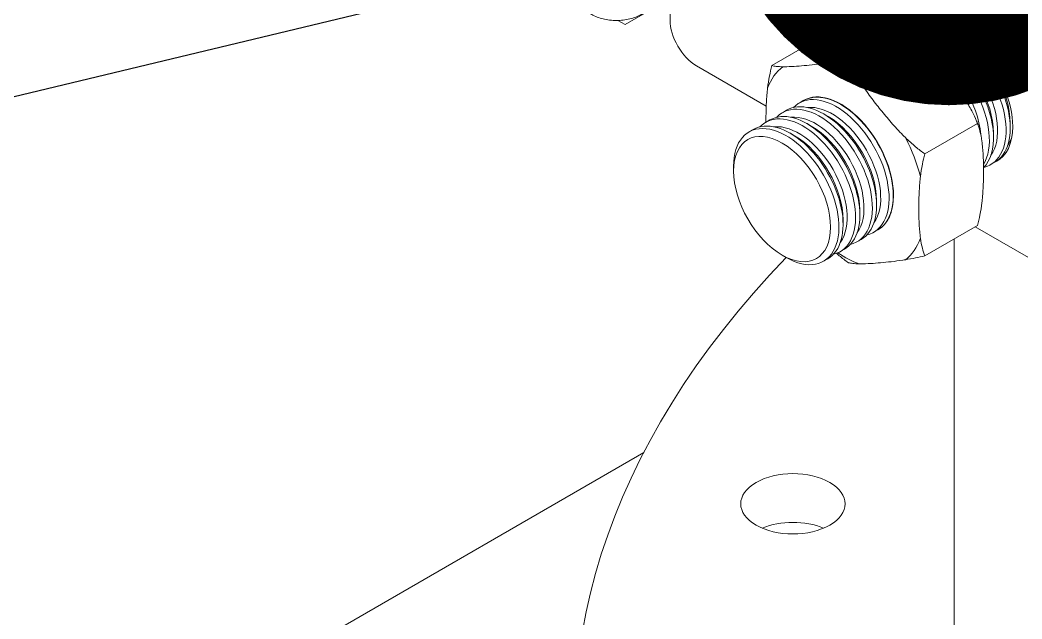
# Model space of a CAD drawing. Header units: inches. Extents: x -350577 to -266477, y -437959 to -377535.
# Drawn here: x -289436.2 to -289301.8, y -414589.1 to -414508.8 of the extents above; entities that cross this region are included whole.
import ezdxf

# ---------------------------------------------------------------- set-up
doc = ezdxf.new("R2010")
doc.units = ezdxf.units.IN
doc.header["$MEASUREMENT"] = 0
doc.layers.add('ORGINAL (itatec)', color=3, linetype='Continuous', lineweight=9)
doc.styles.add('Geniso', font='geniso.shx', dxfattribs={"oblique": 15})
doc.dimstyles.new('scale 1b100', dxfattribs={"dimscale": 100, "dimtxt": 3, "dimasz": 2.5, "dimexe": 1, "dimexo": 1, "dimgap": 1, "dimtad": 1, "dimdec": 0, "dimzin": 0, "dimdsep": 46, "dimtxsty": 'Geniso', "dimcen": 0, "dimclrd": 1, "dimclre": 1, "dimclrt": 7, "dimadec": 0, "dimazin": 0, "dimtfac": 1, "dimtdec": 0, "dimtmove": 0, "dimatfit": 3, "dimfxl": 0.75, "dimtolj": 1, "dimtzin": 0, "dimarcsym": 0})

msp = doc.modelspace()

# ---------------------------------------------------------------- linework, layer by layer
at = {"layer": 'ORGINAL (itatec)', "extrusion": (-5.55112e-17, 0.816497, 0.57735)}
for p, q in [((-289355.04, -414509.46), (-289344.44, -414503.33)), ((-289349, -414508.84), (-289349, -414505.97)), ((-289356.01, -414508.9), (-289355.04, -414509.46)), ((-289318.03, -414509.95), (-289325.08, -414514.02)), ((-289318.03, -414509.95), (-289318.03, -414509.95)), ((-289318.03, -414509.95), (-289318.03, -414509.95)), ((-289315.45, -414510.59), (-289316.01, -414510.91)), ((-289328.28, -414510.87), (-289335.34, -414514.94)), ((-289328.28, -414510.87), (-289328.28, -414510.87)), ((-289309.89, -414511.4), (-289310.45, -414511.08)), ((-289312.13, -414512.7), (-289312.69, -414512.38)), ((-289327.71, -414514.55), (-289327.71, -414514.55)), ((-289325.08, -414514.02), (-289325.08, -414514.02)), ((-289325.08, -414514.02), (-289325.08, -414514.02)), ((-289336.11, -414520.37), (-289345.47, -414514.97)), ((-289335.34, -414514.94), (-289335.34, -414514.94)), ((-289335.34, -414514.94), (-289335.34, -414514.94)), ((-289333.9, -414515.1), (-289333.9, -414515.1)), ((-289323.64, -414516.89), (-289323.64, -414516.89)), ((-289331.14, -414519.65), (-289331.7, -414519.97)), ((-289325.58, -414520.47), (-289326.14, -414520.14)), ((-289333.38, -414520.94), (-289333.94, -414521.26)), ((-289327.82, -414521.76), (-289328.38, -414521.44)), ((-289335.63, -414522.23), (-289336.19, -414522.56)), ((-289330.07, -414523.05), (-289330.63, -414522.73)), ((-289307.77, -414522.71), (-289314.83, -414526.78)), ((-289307.77, -414522.71), (-289307.77, -414522.71)), ((-289307.77, -414522.71), (-289307.77, -414522.71)), ((-289303.38, -414522.68), (-289303.38, -414523.33)), ((-289337.87, -414523.53), (-289338.43, -414523.85)), ((-289332.31, -414524.35), (-289332.87, -414524.02)), ((-289305.62, -414523.98), (-289305.62, -414524.62)), ((-289317.45, -414524.59), (-289317.45, -414524.59)), ((-289314.83, -414526.78), (-289314.83, -414526.78)), ((-289314.83, -414526.78), (-289314.83, -414526.78)), ((-289305.45, -414527.91), (-289306.01, -414528.23)), ((-289340.5, -414529.08), (-289340.5, -414528.43)), ((-289315.42, -414529.83), (-289315.42, -414529.83)), ((-289319.07, -414531.74), (-289319.07, -414532.39)), ((-289321.31, -414533.04), (-289321.31, -414533.68)), ((-289323.55, -414534.33), (-289323.55, -414534.98)), ((-289325.8, -414535.62), (-289325.8, -414536.27)), ((-289321.14, -414536.97), (-289321.7, -414537.29)), ((-289307.77, -414536.38), (-289314.83, -414540.45)), ((-289182.83, -414608.87), (-289308.08, -414536.55)), ((-289307.77, -414536.38), (-289307.77, -414536.38)), ((-289323.38, -414538.26), (-289323.94, -414538.58)), ((-289315.42, -414538.08), (-289315.42, -414538.08)), ((-289310.91, -414607.14), (-289310.91, -414538.19)), ((-289325.63, -414539.56), (-289326.19, -414539.88)), ((-289333.99, -414540.35), (-289333.43, -414540.68)), ((-289327.87, -414540.85), (-289328.43, -414541.17)), ((-289325.08, -414541.37), (-289325.08, -414541.37)), ((-289325.08, -414541.37), (-289325.08, -414541.37)), ((-289317.45, -414540.97), (-289317.45, -414540.97)), ((-289314.83, -414540.45), (-289314.83, -414540.45)), ((-289314.83, -414540.45), (-289314.83, -414540.45)), ((-289352.54, -414566.82), (-289780.88, -414814.12))]:
    msp.add_line(p, q, dxfattribs=at)
at = {"layer": 'ORGINAL (itatec)'}
for centre, major_axis, start_param, end_param in [((-289345.47, -414510.89), (2.5, -4.33), -2.356194, -0.785398), ((-289310.45, -414519.25), (5, -8.66), 0, 3.141593), ((-289311.01, -414519.57), (5, -8.66), -0.168937, 3.228481), ((-289308.77, -414518.28), (-5, 8.66), 0.13473, 0.168937), ((-289309.33, -414518.6), (-4.6, 7.97), -0.458989, -0.249616), ((-289312.69, -414520.54), (5, -8.66), 0.159715, 2.869596), ((-289313.25, -414520.86), (5, -8.66), 0.309801, 2.721243), ((-289311.57, -414519.89), (4.6, -7.97), 0.249616, 2.891976), ((-289325.67, -414528.04), (-7.68, 13.3), -0.973634, -0.597162), ((-289313.81, -414521.19), (-4.6, 7.97), -2.25771, -0.746253), ((-289325.67, -414528.04), (-7.68, 13.3), 0.073563, 0.450035), ((-289326.14, -414528.31), (5, -8.66), 0, 3.141593), ((-289328.38, -414529.6), (5, -8.66), 0, 3.141593), ((-289326.7, -414528.63), (5, -8.66), -0.168937, 3.310529), ((-289324.46, -414527.34), (-5, 8.66), 0.164456, 0.168937), ((-289325.02, -414527.66), (-4.6, 7.97), -0.269906, -0.249616), ((-289331.19, -414531.22), (5, -8.66), -0.168937, 3.310529), ((-289330.63, -414530.9), (5, -8.66), 0, 3.141593), ((-289328.94, -414529.92), (5, -8.66), -0.168937, 3.310529), ((-289327.26, -414528.95), (4.6, -7.97), 0.249616, 2.891976), ((-289333.43, -414532.51), (5, -8.66), -0.785398, 3.926991), ((-289332.87, -414532.19), (5, -8.66), 0, 3.141593), ((-289329.5, -414530.25), (4.6, -7.97), 0.249616, 2.891976), ((-289333.99, -414532.84), (4.6, -7.97), -0.785398, 5.497787), ((-289331.75, -414531.54), (4.6, -7.97), 0.249616, 2.891976), ((-289325.67, -414528.04), (-7.68, 13.3), -2.020832, -1.64436), ((-289309.33, -414518.6), (4.6, -7.97), 0.249616, 0.458989), ((-289308.77, -414518.28), (5, -8.66), -0.168937, -0.13473), ((-289325.02, -414527.66), (4.6, -7.97), 0.249616, 0.269906), ((-289324.46, -414527.34), (5, -8.66), -0.168937, -0.164456), ((-289325.67, -414528.04), (7.68, -13.3), 0.073563, 0.450035), ((-289325.67, -414528.04), (7.68, -13.3), -0.863404, -0.597162), ((-289332.53, -414573.69), (7, 0), -5.497787, 0.785398)]:
    msp.add_ellipse(centre, major_axis=major_axis, ratio=0.57735, start_param=start_param, end_param=end_param, dxfattribs=at)
at = {"layer": 'ORGINAL (itatec)', "extrusion": (6.09555e-17, 2.27489e-16, -1)}
msp.add_ellipse((-289310.11, -414519.05), major_axis=(-5, 8.66), ratio=0.57735, start_param=-0.033818, end_param=2.356194, dxfattribs=at)
at = {"layer": 'ORGINAL (itatec)', "extrusion": (2.77289e-16, 3.52389e-16, -1)}
msp.add_ellipse((-289309.89, -414518.92), major_axis=(4.6, -7.97), ratio=0.57735, start_param=-2.356194, end_param=-0.785398, dxfattribs=at)
at = {"layer": 'ORGINAL (itatec)', "extrusion": (1.81141e-16, 2.96878e-16, -1)}
msp.add_ellipse((-289312.13, -414520.22), major_axis=(4.6, -7.97), ratio=0.57735, start_param=-2.356194, end_param=-0.785398, dxfattribs=at)
at = {"layer": 'ORGINAL (itatec)', "extrusion": (1.84859e-16, 2.34926e-16, -1)}
for centre, major_axis, start_param, end_param in [((-289325.67, -414528.04), (7.68, -13.3), -2.54443, -2.167958), ((-289325.08, -414527.69), (8.37, -14.5), -0.261825, -0.261774)]:
    msp.add_ellipse(centre, major_axis=major_axis, ratio=0.57735, start_param=start_param, end_param=end_param, dxfattribs=at)
at = {"layer": 'ORGINAL (itatec)', "extrusion": (1.57104e-16, 2.83e-16, -1)}
msp.add_ellipse((-289325.08, -414527.69), major_axis=(8.37, -14.5), ratio=0.57735, start_param=-2.35622, end_param=-2.356169, dxfattribs=at)
at = {"layer": 'ORGINAL (itatec)', "extrusion": (3.494e-16, 3.94022e-16, -1)}
msp.add_ellipse((-289325.08, -414527.7), major_axis=(-8.37, 14.5), ratio=0.57735, start_param=-0.261825, end_param=-0.261774, dxfattribs=at)
at = {"layer": 'ORGINAL (itatec)', "extrusion": (7.75554e-17, 3.6527e-16, -1)}
msp.add_ellipse((-289314.37, -414521.51), major_axis=(4.6, -7.97), ratio=0.57735, start_param=-2.037444, end_param=-1.480166, dxfattribs=at)
at = {"layer": 'ORGINAL (itatec)', "extrusion": (2.5697e-16, 2.76559e-16, -1)}
msp.add_ellipse((-289326.1, -414528.28), major_axis=(-5, 8.66), ratio=0.57735, start_param=-0.008412, end_param=2.356194, dxfattribs=at)
at = {"layer": 'ORGINAL (itatec)', "extrusion": (2.25496e-16, 3.86585e-16, -1)}
msp.add_ellipse((-289325.58, -414527.98), major_axis=(4.6, -7.97), ratio=0.57735, start_param=-2.356194, end_param=-2.303784, dxfattribs=at)
at = {"layer": 'ORGINAL (itatec)', "extrusion": (1.49667e-16, 4.06904e-16, -1)}
msp.add_ellipse((-289327.82, -414529.28), major_axis=(4.6, -7.97), ratio=0.57735, start_param=-2.356194, end_param=-0.785398, dxfattribs=at)
at = {"layer": 'ORGINAL (itatec)', "extrusion": (1.53385e-16, 3.44952e-16, -1)}
for centre in [(-289330.07, -414530.57), (-289332.31, -414531.87)]:
    msp.add_ellipse(centre, major_axis=(4.6, -7.97), ratio=0.57735, start_param=-2.356194, end_param=-0.785398, dxfattribs=at)
at = {"layer": 'ORGINAL (itatec)', "extrusion": (-1.07304e-16, 1.30344e-16, -1)}
msp.add_ellipse((-289310.11, -414519.05), major_axis=(5, -8.66), ratio=0.57735, start_param=-0.785398, end_param=0.033818, dxfattribs=at)
at = {"layer": 'ORGINAL (itatec)', "extrusion": (2.08896e-16, 2.48804e-16, -1)}
for centre, major_axis, start_param, end_param in [((-289325.67, -414528.04), (7.68, -13.3), -1.497233, -1.120761), ((-289325.08, -414527.69), (8.37, -14.5), -1.309023, -1.308971)]:
    msp.add_ellipse(centre, major_axis=major_axis, ratio=0.57735, start_param=start_param, end_param=end_param, dxfattribs=at)
at = {"layer": 'ORGINAL (itatec)', "extrusion": (1.0903e-16, 2.55245e-16, -1)}
msp.add_ellipse((-289325.58, -414527.98), major_axis=(4.6, -7.97), ratio=0.57735, start_param=-0.837809, end_param=-0.785398, dxfattribs=at)
at = {"layer": 'ORGINAL (itatec)', "extrusion": (1.33067e-16, 2.69122e-16, -1)}
msp.add_ellipse((-289326.1, -414528.28), major_axis=(5, -8.66), ratio=0.57735, start_param=-0.785398, end_param=0.008412, dxfattribs=at)
at = {"layer": 'ORGINAL (itatec)', "extrusion": (1.12748e-16, 1.93293e-16, -1)}
msp.add_ellipse((-289325.67, -414528.04), major_axis=(7.68, -13.3), ratio=0.57735, start_param=-0.450035, end_param=-0.073563, dxfattribs=at)
at = {"layer": 'ORGINAL (itatec)', "extrusion": (-1.0389e-16, 1.66533e-16, -1)}
msp.add_ellipse((-289137.41, -414603.87), major_axis=(-224.5, 0), ratio=0.57735, start_param=-0.785398, end_param=0.509263, dxfattribs=at)
at = {"layer": 'ORGINAL (itatec)', "extrusion": (8.1274e-17, 3.03319e-16, -1)}
msp.add_ellipse((-289325.08, -414527.7), major_axis=(-8.37, 14.5), ratio=0.57735, start_param=-2.35622, end_param=-2.356169, dxfattribs=at)
at = {"layer": 'ORGINAL (itatec)', "extrusion": (-1.21585e-16, 1.66533e-16, -1)}
msp.add_ellipse((-289332.53, -414580.22), major_axis=(7, 0), ratio=0.57735, start_param=-2.200636, end_param=-0.940957, dxfattribs=at)
at = {"layer": 'ORGINAL (itatec)'}
for points, knots in [([(-289360.88, -414505.98), (-289360.89, -414506.05), (-289360.89, -414506.12), (-289360.89, -414506.36), (-289360.86, -414506.54), (-289360.74, -414506.9), (-289360.64, -414507.07), (-289360.42, -414507.38), (-289360.27, -414507.55), (-289359.92, -414507.85), (-289359.72, -414507.99), (-289359.31, -414508.23), (-289359.06, -414508.34), (-289358.54, -414508.55), (-289358.26, -414508.63), (-289357.73, -414508.76), (-289357.43, -414508.81), (-289356.81, -414508.88), (-289356.49, -414508.9), (-289355.92, -414508.9), (-289355.6, -414508.88), (-289354.99, -414508.81), (-289354.69, -414508.76), (-289354.16, -414508.63), (-289353.88, -414508.55), (-289353.36, -414508.35), (-289353.12, -414508.23), (-289352.91, -414508.11), (-289352.71, -414508), (-289352.51, -414507.86), (-289352.16, -414507.56), (-289352.01, -414507.39), (-289351.83, -414507.13), (-289351.76, -414507.02), (-289351.7, -414506.89)], [-10.743135, -10.743135, -10.743135, -10.743135, -10.386265, -10.386265, -9.517507, -9.517507, -8.648749, -8.648749, -7.780279, -7.780279, -6.911808, -6.911808, -6.04493, -6.04493, -5.178053, -5.178053, -4.313667, -4.313667, -3.449282, -3.449282, -2.586495, -2.586495, -1.723708, -1.723708, -0.861854, -0.861854, 0, 0, 0, 0.861854, 0.861854, 1.723708, 1.723708, 2.328505, 2.328505, 2.328505, 2.328505]), ([(-289325.66, -414510.34), (-289326.11, -414510.42), (-289326.57, -414510.5), (-289327.45, -414510.67), (-289327.86, -414510.76), (-289328.28, -414510.87)], [47.129892, 47.129892, 47.129892, 47.129892, 49.498595, 49.498595, 51.515941, 51.515941, 51.515941, 51.515941]), ([(-289319.47, -414509.79), (-289319.54, -414509.79), (-289319.62, -414509.79), (-289320.11, -414509.79), (-289320.55, -414509.81), (-289321.44, -414509.86), (-289321.89, -414509.9), (-289322.78, -414509.98), (-289323.26, -414510.02), (-289324.26, -414510.14), (-289324.79, -414510.21), (-289325.44, -414510.31), (-289325.55, -414510.33), (-289325.66, -414510.34)], [34.251004, 34.251004, 34.251004, 34.251004, 34.81835, 34.81835, 37.754399, 37.754399, 40.690448, 40.690448, 43.626497, 43.626497, 46.562546, 46.562546, 47.129892, 47.129892, 47.129892, 47.129892]), ([(-289318.03, -414509.95), (-289318.19, -414509.9), (-289318.38, -414509.86), (-289318.86, -414509.81), (-289319.15, -414509.79), (-289319.47, -414509.79)], [29.864955, 29.864955, 29.864955, 29.864955, 31.882301, 31.882301, 34.251004, 34.251004, 34.251004, 34.251004]), ([(-289315.4, -414512.14), (-289315.85, -414511.7), (-289316.32, -414511.28), (-289317.19, -414510.55), (-289317.61, -414510.24), (-289318.03, -414509.95)], [47.129892, 47.129892, 47.129892, 47.129892, 49.498595, 49.498595, 51.515941, 51.515941, 51.515941, 51.515941]), ([(-289309.21, -414519.84), (-289309.29, -414519.71), (-289309.37, -414519.59), (-289309.85, -414518.83), (-289310.29, -414518.21), (-289311.19, -414516.99), (-289311.64, -414516.41), (-289312.53, -414515.3), (-289313.01, -414514.73), (-289314.01, -414513.58), (-289314.54, -414513.01), (-289315.19, -414512.35), (-289315.3, -414512.24), (-289315.4, -414512.14)], [34.251004, 34.251004, 34.251004, 34.251004, 34.81835, 34.81835, 37.754399, 37.754399, 40.690448, 40.690448, 43.626497, 43.626497, 46.562546, 46.562546, 47.129892, 47.129892, 47.129892, 47.129892]), ([(-289333.9, -414515.1), (-289333.82, -414515.1), (-289333.74, -414515.1), (-289333.26, -414515.1), (-289332.82, -414515.08), (-289331.92, -414515.03), (-289331.47, -414514.99), (-289330.58, -414514.91), (-289330.1, -414514.87), (-289329.1, -414514.75), (-289328.57, -414514.68), (-289327.92, -414514.58), (-289327.81, -414514.56), (-289327.71, -414514.55)], [34.251004, 34.251004, 34.251004, 34.251004, 34.81835, 34.81835, 37.754399, 37.754399, 40.690448, 40.690448, 43.626497, 43.626497, 46.562546, 46.562546, 47.129892, 47.129892, 47.129892, 47.129892]), ([(-289327.71, -414514.55), (-289327.26, -414514.47), (-289326.79, -414514.39), (-289325.92, -414514.22), (-289325.5, -414514.12), (-289325.08, -414514.02)], [6.439672, 6.439672, 6.439672, 6.439672, 8.808459, 8.808459, 10.825875, 10.825875, 10.825875, 10.825875]), ([(-289325.08, -414514.02), (-289324.92, -414514.46), (-289324.73, -414514.9), (-289324.25, -414515.86), (-289323.96, -414516.38), (-289323.64, -414516.89)], [70.557899, 70.557899, 70.557899, 70.557899, 72.575316, 72.575316, 74.944102, 74.944102, 74.944102, 74.944102]), ([(-289335.93, -414517.99), (-289335.86, -414517.44), (-289335.78, -414516.89), (-289335.58, -414515.87), (-289335.47, -414515.4), (-289335.34, -414514.94)], [6.44007, 6.44007, 6.44007, 6.44007, 8.808459, 8.808459, 10.825875, 10.825875, 10.825875, 10.825875]), ([(-289335.34, -414514.94), (-289335.18, -414514.99), (-289334.98, -414515.03), (-289334.51, -414515.08), (-289334.21, -414515.1), (-289333.9, -414515.1)], [70.557899, 70.557899, 70.557899, 70.557899, 72.575316, 72.575316, 74.944102, 74.944102, 74.944102, 74.944102]), ([(-289323.64, -414516.89), (-289323.57, -414517.02), (-289323.49, -414517.14), (-289323, -414517.9), (-289322.56, -414518.52), (-289321.67, -414519.73), (-289321.22, -414520.32), (-289320.33, -414521.42), (-289319.85, -414522), (-289318.85, -414523.15), (-289318.32, -414523.72), (-289317.67, -414524.38), (-289317.56, -414524.49), (-289317.45, -414524.59)], [34.251004, 34.251004, 34.251004, 34.251004, 34.81835, 34.81835, 37.754399, 37.754399, 40.690448, 40.690448, 43.626497, 43.626497, 46.562546, 46.562546, 47.129892, 47.129892, 47.129892, 47.129892]), ([(-289336.15, -414522.54), (-289336.15, -414522.44), (-289336.15, -414522.34), (-289336.15, -414521.65), (-289336.14, -414521.03), (-289336.09, -414519.73), (-289336.04, -414519.06), (-289335.96, -414518.25), (-289335.94, -414518.12), (-289335.93, -414517.99)], [40.210596, 40.210596, 40.210596, 40.210596, 40.690448, 40.690448, 43.626497, 43.626497, 46.562546, 46.562546, 47.129892, 47.129892, 47.129892, 47.129892]), ([(-289307.77, -414522.71), (-289307.93, -414522.27), (-289308.13, -414521.83), (-289308.6, -414520.87), (-289308.9, -414520.35), (-289309.21, -414519.84)], [29.864955, 29.864955, 29.864955, 29.864955, 31.882301, 31.882301, 34.251004, 34.251004, 34.251004, 34.251004]), ([(-289307.9, -414522.39), (-289307.88, -414522.42), (-289307.87, -414522.45), (-289307.84, -414522.52), (-289307.83, -414522.56), (-289307.8, -414522.63), (-289307.79, -414522.66), (-289307.76, -414522.73), (-289307.75, -414522.77), (-289307.72, -414522.84), (-289307.71, -414522.87), (-289307.69, -414522.91)], [2.5996621, 2.5996621, 2.5996621, 2.5996621, 2.60647722, 2.60647722, 2.61329235, 2.61329235, 2.62010748, 2.62010748, 2.6269226, 2.6269226, 2.63373773, 2.63373773, 2.63373773, 2.63373773]), ([(-289307.18, -414525.07), (-289307.25, -414524.6), (-289307.33, -414524.14), (-289307.53, -414523.36), (-289307.64, -414523.02), (-289307.77, -414522.71)], [47.129892, 47.129892, 47.129892, 47.129892, 49.498595, 49.498595, 51.515941, 51.515941, 51.515941, 51.515941]), ([(-289317.45, -414524.59), (-289317, -414525.03), (-289316.54, -414525.45), (-289315.66, -414526.18), (-289315.25, -414526.49), (-289314.83, -414526.78)], [6.439672, 6.439672, 6.439672, 6.439672, 8.808459, 8.808459, 10.825875, 10.825875, 10.825875, 10.825875]), ([(-289307.18, -414533.33), (-289307.17, -414533.19), (-289307.15, -414533.06), (-289307.07, -414532.25), (-289307.02, -414531.59), (-289306.97, -414530.29), (-289306.96, -414529.66), (-289306.96, -414528.48), (-289306.97, -414527.86), (-289307.02, -414526.63), (-289307.07, -414526.01), (-289307.15, -414525.3), (-289307.17, -414525.19), (-289307.18, -414525.07)], [34.251004, 34.251004, 34.251004, 34.251004, 34.81835, 34.81835, 37.754399, 37.754399, 40.690448, 40.690448, 43.626497, 43.626497, 46.562546, 46.562546, 47.129892, 47.129892, 47.129892, 47.129892]), ([(-289314.83, -414526.78), (-289314.96, -414527.24), (-289315.07, -414527.71), (-289315.27, -414528.73), (-289315.36, -414529.28), (-289315.42, -414529.83)], [70.557899, 70.557899, 70.557899, 70.557899, 72.575316, 72.575316, 74.944102, 74.944102, 74.944102, 74.944102]), ([(-289315.42, -414529.83), (-289315.44, -414529.96), (-289315.45, -414530.09), (-289315.54, -414530.9), (-289315.58, -414531.57), (-289315.63, -414532.87), (-289315.65, -414533.49), (-289315.65, -414534.68), (-289315.63, -414535.29), (-289315.58, -414536.53), (-289315.54, -414537.14), (-289315.45, -414537.85), (-289315.44, -414537.97), (-289315.42, -414538.08)], [34.251004, 34.251004, 34.251004, 34.251004, 34.81835, 34.81835, 37.754399, 37.754399, 40.690448, 40.690448, 43.626497, 43.626497, 46.562546, 46.562546, 47.129892, 47.129892, 47.129892, 47.129892]), ([(-289307.77, -414536.38), (-289307.64, -414535.92), (-289307.53, -414535.45), (-289307.33, -414534.43), (-289307.25, -414533.88), (-289307.18, -414533.33)], [29.864955, 29.864955, 29.864955, 29.864955, 31.882301, 31.882301, 34.251004, 34.251004, 34.251004, 34.251004]), ([(-289315.42, -414538.08), (-289315.36, -414538.56), (-289315.27, -414539.01), (-289315.07, -414539.8), (-289314.96, -414540.14), (-289314.83, -414540.45)], [6.439672, 6.439672, 6.439672, 6.439672, 8.808459, 8.808459, 10.825875, 10.825875, 10.825875, 10.825875]), ([(-289325.08, -414541.37), (-289325.5, -414541.08), (-289325.92, -414540.77), (-289326.44, -414540.33), (-289326.57, -414540.22), (-289326.69, -414540.12)], [70.557899, 70.557899, 70.557899, 70.557899, 72.575316, 72.575316, 73.199161, 73.199161, 73.199161, 73.199161]), ([(-289323.64, -414541.53), (-289323.96, -414541.52), (-289324.25, -414541.51), (-289324.73, -414541.45), (-289324.92, -414541.42), (-289325.08, -414541.37)], [6.440251, 6.440251, 6.440251, 6.440251, 8.808459, 8.808459, 10.825875, 10.825875, 10.825875, 10.825875]), ([(-289317.45, -414540.97), (-289317.56, -414540.99), (-289317.67, -414541.01), (-289318.32, -414541.11), (-289318.85, -414541.18), (-289319.85, -414541.29), (-289320.33, -414541.34), (-289321.22, -414541.42), (-289321.67, -414541.45), (-289322.56, -414541.51), (-289323, -414541.52), (-289323.49, -414541.53), (-289323.57, -414541.53), (-289323.64, -414541.53)], [34.251004, 34.251004, 34.251004, 34.251004, 34.81835, 34.81835, 37.754399, 37.754399, 40.690448, 40.690448, 43.626497, 43.626497, 46.562546, 46.562546, 47.129892, 47.129892, 47.129892, 47.129892]), ([(-289314.83, -414540.45), (-289315.25, -414540.55), (-289315.66, -414540.64), (-289316.54, -414540.82), (-289317, -414540.9), (-289317.45, -414540.97)], [70.557899, 70.557899, 70.557899, 70.557899, 72.575316, 72.575316, 74.944102, 74.944102, 74.944102, 74.944102])]:
    msp.add_open_spline(points, degree=3, knots=knots, dxfattribs=at)

# ---------------------------------------------------------------- leaders
msp.add_leader([(-289311.61, -414489.01), (-290106.11, -414679.93), (-290434.75, -414679.93)], dimstyle='scale 1b100', override={"dimldrblk": 'DotSmall'}, dxfattribs=at)

doc.saveas('drawing.dxf')
